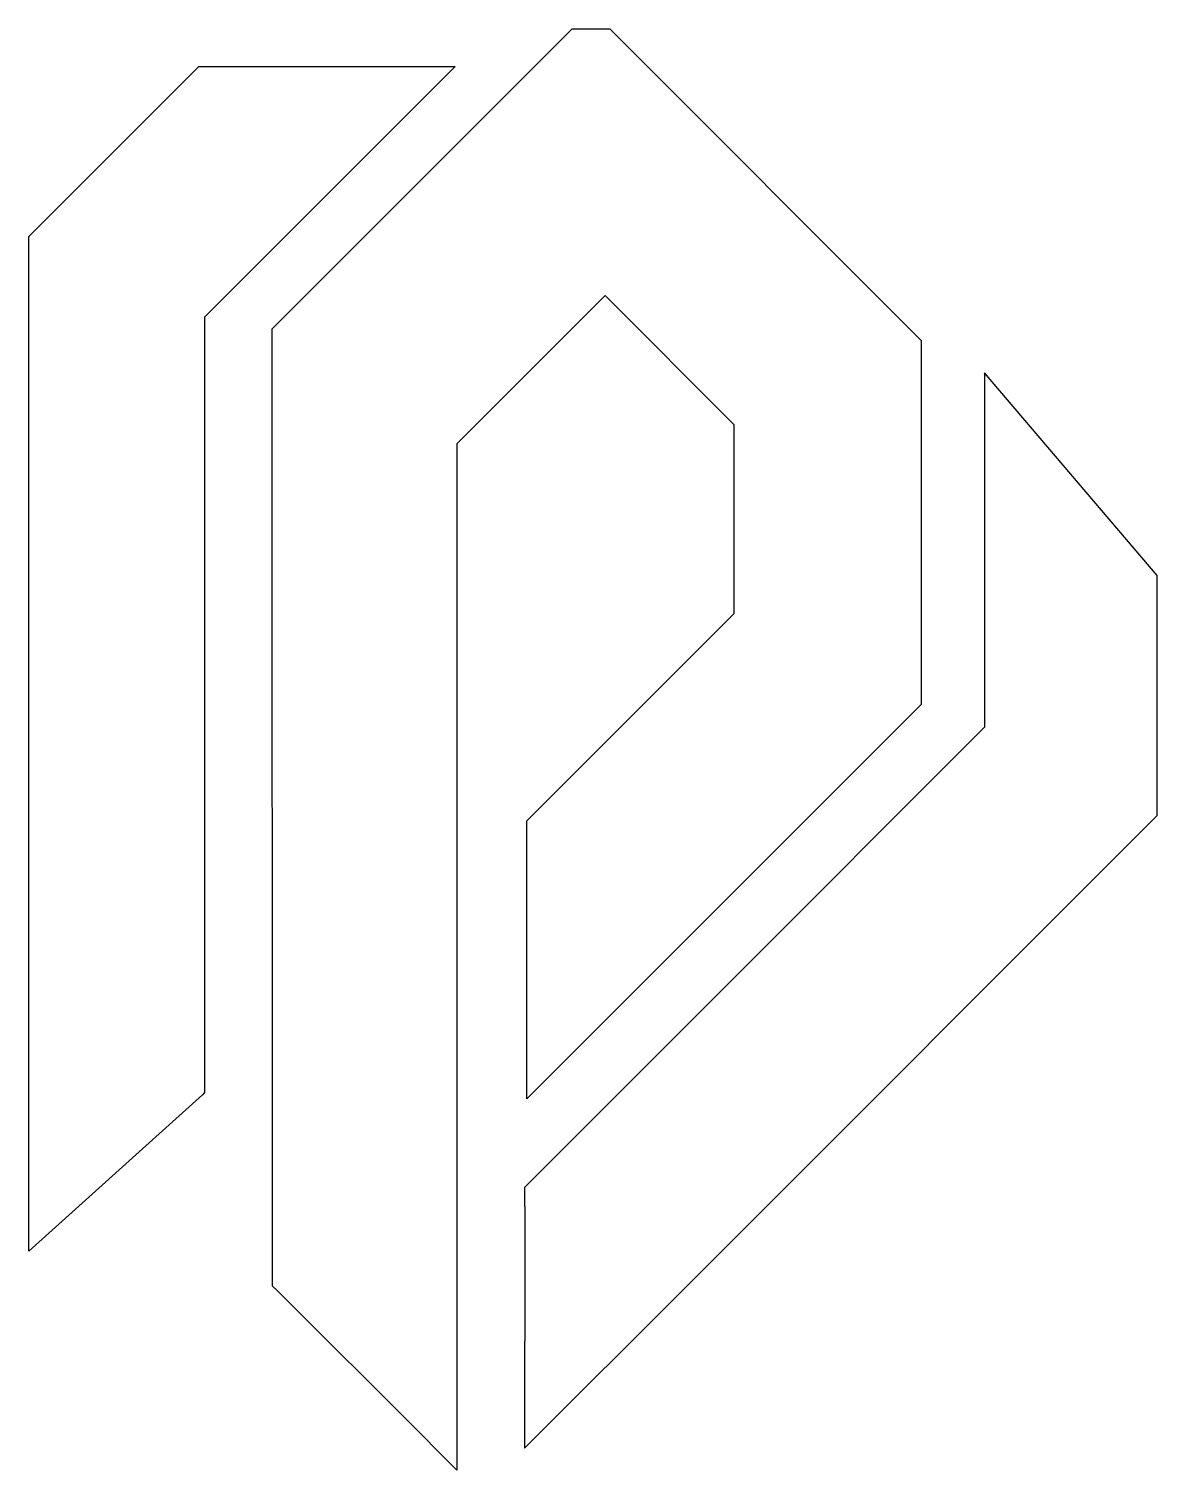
# Model space of a CAD drawing. Extents: x 59.9 to 119.9, y 133 to 209.6.
import ezdxf

# ---------------------------------------------------------------- set-up
doc = ezdxf.new("R2010")
doc.units = 0
doc.layers.add('p', color=7, linetype='CONTINUOUS')
doc.layers.add('sides', color=7, linetype='CONTINUOUS')

msp = doc.modelspace()

# ---------------------------------------------------------------- linework, layer by layer
at = {"layer": 'p', "color": 7}
msp.add_lwpolyline([(107.375608, 193.013187), (107.375608, 173.661915), (86.408967, 152.695627), (86.408967, 167.478074), (97.431156, 178.49991), (97.431156, 188.519151), (90.56857, 195.390557), (82.69457, 187.516204), (82.69457, 132.963708), (81.664106, 133.994877), (80.874942, 134.783689), (73.139937, 142.518694), (72.889112, 142.741649), (72.870415, 193.625962), (88.813853, 209.569401), (90.819395, 209.569401), (107.375608, 193.013187)], close=True, dxfattribs=at)
at = {"layer": 'sides', "color": 7}
for points in [[(59.941249, 144.604669), (59.941249, 198.539098), (68.974477, 207.572326), (82.60581, 207.572326), (69.284921, 194.25179), (69.284921, 153.028297), (69.163918, 152.916819), (59.941249, 144.604669)], [(110.741637, 191.280949), (110.741637, 172.450731), (96.896523, 158.605969), (96.162744, 157.863371), (87.035325, 148.7356), (86.292727, 147.991944), (86.292727, 146.980177), (86.301538, 146.980177), (86.301538, 139.820904), (86.292727, 139.820904), (86.292727, 134.128835), (94.890982, 142.727087), (95.633932, 143.470744), (119.915625, 167.751731), (119.915625, 180.519112), (110.741637, 191.280949)]]:
    msp.add_lwpolyline(points, close=True, dxfattribs=at)

doc.saveas('drawing.dxf')
